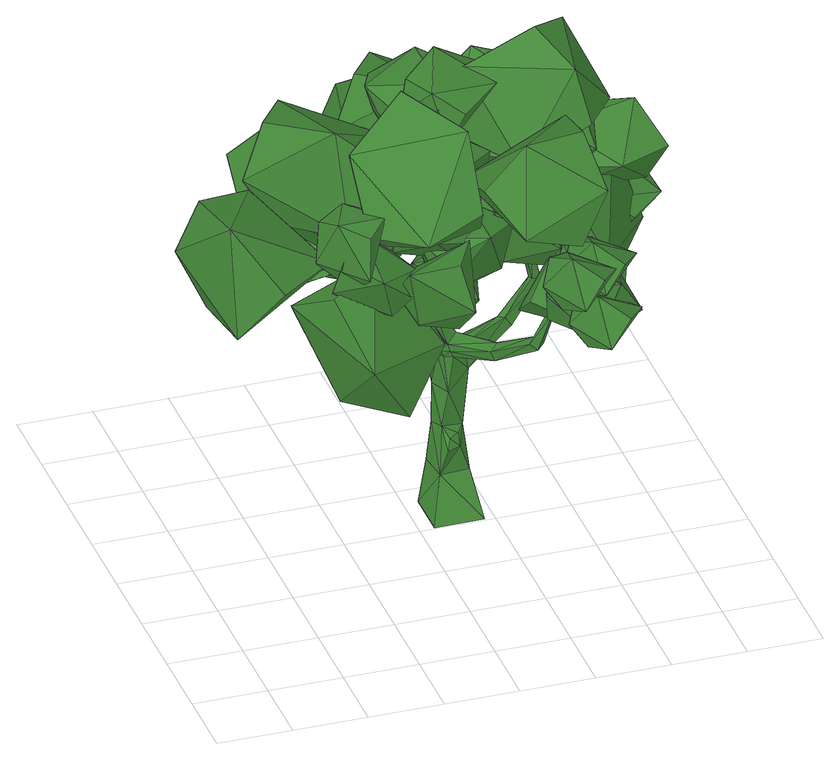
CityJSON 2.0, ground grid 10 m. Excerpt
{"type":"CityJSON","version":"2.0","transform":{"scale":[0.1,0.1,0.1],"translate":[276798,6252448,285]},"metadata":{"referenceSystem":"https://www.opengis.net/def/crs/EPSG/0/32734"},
"CityObjects":{
"tree1":{"type":"SolitaryVegetationObject","attributes":{"height":2.1,"width":0.2,"group":"standard","type":"broadleaf","footprint":[263881.22,6242698.77],"ground_height":15.43},"geometry":[{"type":"MultiSurface","lod":"2","boundaries":[[[0,1,2]],[[3,4,5]],[[0,6,7]],[[8,9,6]],[[9,10,11]],[[3,12,13]],[[2,8,0]],[[14,15,8]],[[15,16,10]],[[17,18,19]],[[2,20,14]],[[20,21,14]],[[22,16,21]],[[23,24,25]],[[7,20,1]],[[22,26,9]],[[9,23,22]],[[11,27,23]],[[28,29,30]],[[25,31,32]],[[33,34,35]],[[5,36,37]],[[38,39,40]],[[34,41,35]],[[28,38,34]],[[31,41,29]],[[39,42,43]],[[41,44,29]],[[29,39,30]],[[41,40,45]],[[46,42,47]],[[40,47,45]],[[39,46,40]],[[44,47,42]],[[48,49,50]],[[11,48,51]],[[11,12,3]],[[10,13,48]],[[52,53,54]],[[51,50,55]],[[12,55,52]],[[12,49,13]],[[56,57,58]],[[52,59,49]],[[49,56,50]],[[55,56,53]],[[60,57,61]],[[53,58,60]],[[53,61,54]],[[54,57,59]],[[62,63,64]],[[19,65,66]],[[67,65,62]],[[17,62,68]],[[10,17,32]],[[10,66,67]],[[16,19,66]],[[32,19,25]],[[64,69,70]],[[68,71,18]],[[18,63,65]],[[68,64,72]],[[70,73,74]],[[72,75,71]],[[63,75,69]],[[64,76,72]],[[73,77,74]],[[76,78,75]],[[75,73,69]],[[76,74,77]],[[79,80,81]],[[22,81,80]],[[9,79,6]],[[20,79,81]],[[82,83,84]],[[33,85,86]],[[33,28,34]],[[87,32,31]],[[33,36,88]],[[86,82,84]],[[27,37,82]],[[89,90,91]],[[82,92,93]],[[84,89,36]],[[37,89,92]],[[94,91,90]],[[89,95,92]],[[83,94,90]],[[93,95,94]],[[86,24,27]],[[86,85,24]],[[85,25,24]],[[5,87,88]],[[5,4,87]],[[4,32,87]],[[0,7,1]],[[0,8,6]],[[8,15,9]],[[9,15,10]],[[13,32,4]],[[4,3,13]],[[2,14,8]],[[14,21,15]],[[15,21,16]],[[17,68,18]],[[2,1,20]],[[20,22,21]],[[22,23,16]],[[25,16,23]],[[23,27,24]],[[7,6,20]],[[22,80,26]],[[9,11,23]],[[11,3,27]],[[28,31,29]],[[25,35,31]],[[35,25,85]],[[85,33,35]],[[37,3,5]],[[5,88,36]],[[38,30,39]],[[34,38,41]],[[28,30,38]],[[31,35,41]],[[39,44,42]],[[41,45,44]],[[29,44,39]],[[41,38,40]],[[46,43,42]],[[40,46,47]],[[39,43,46]],[[44,45,47]],[[48,13,49]],[[11,10,48]],[[11,51,12]],[[10,32,13]],[[52,55,53]],[[51,48,50]],[[12,51,55]],[[12,52,49]],[[56,59,57]],[[52,54,59]],[[49,59,56]],[[55,50,56]],[[60,58,57]],[[53,56,58]],[[53,60,61]],[[54,61,57]],[[62,65,63]],[[19,18,65]],[[67,66,65]],[[17,67,62]],[[10,67,17]],[[10,16,66]],[[16,25,19]],[[32,17,19]],[[64,63,69]],[[68,72,71]],[[18,71,63]],[[68,62,64]],[[70,69,73]],[[72,76,75]],[[63,71,75]],[[64,70,76]],[[73,78,77]],[[76,77,78]],[[75,78,73]],[[76,70,74]],[[79,26,80]],[[22,20,81]],[[9,26,79]],[[20,6,79]],[[82,93,83]],[[33,88,28]],[[28,88,31]],[[88,87,31]],[[33,84,36]],[[84,33,86]],[[86,27,82]],[[27,3,37]],[[89,83,90]],[[82,37,92]],[[84,83,89]],[[37,36,89]],[[94,95,91]],[[89,91,95]],[[83,93,94]],[[93,92,95]],[[96,97,98]],[[99,100,101]],[[102,103,104]],[[96,98,104]],[[105,106,107]],[[108,109,110]],[[111,112,113]],[[105,107,113]],[[114,115,116]],[[117,118,119]],[[120,121,122]],[[114,116,122]],[[123,124,125]],[[126,127,128]],[[129,130,131]],[[123,125,131]],[[132,133,134]],[[135,136,137]],[[138,139,140]],[[132,134,140]],[[141,142,143]],[[144,145,146]],[[147,148,149]],[[141,143,149]],[[150,151,152]],[[153,154,155]],[[156,157,158]],[[150,152,158]],[[159,160,161]],[[162,163,164]],[[165,166,167]],[[159,161,167]],[[168,169,170]],[[171,172,173]],[[174,175,176]],[[168,170,176]],[[177,178,179]],[[180,181,182]],[[183,184,185]],[[177,179,185]],[[186,187,188]],[[189,190,191]],[[192,193,194]],[[186,188,194]],[[195,196,197]],[[198,199,200]],[[201,202,203]],[[195,197,203]],[[204,205,206]],[[207,208,209]],[[210,211,212]],[[204,206,212]],[[213,214,215]],[[216,217,218]],[[219,220,221]],[[213,215,221]],[[222,223,224]],[[225,226,227]],[[228,229,230]],[[222,224,230]],[[231,232,233]],[[234,235,236]],[[237,238,239]],[[231,233,239]],[[240,241,242]],[[243,244,245]],[[246,247,248]],[[240,242,248]],[[249,250,251]],[[252,253,254]],[[255,256,257]],[[249,251,257]],[[258,259,260]],[[261,262,263]],[[264,265,266]],[[258,260,266]],[[267,268,269]],[[270,271,272]],[[273,274,275]],[[267,269,275]],[[276,277,278]],[[279,280,281]],[[282,283,284]],[[276,278,284]],[[285,286,287]],[[288,289,290]],[[291,292,293]],[[285,287,293]],[[294,295,296]],[[297,298,299]],[[300,301,302]],[[294,296,302]],[[303,304,305]],[[306,307,308]],[[309,310,311]],[[303,305,311]],[[312,313,314]],[[315,316,317]],[[318,319,320]],[[312,314,320]],[[321,322,323]],[[324,325,326]],[[327,328,329]],[[321,323,329]],[[330,331,332]],[[333,334,335]],[[336,337,338]],[[330,332,338]],[[339,340,341]],[[342,343,344]],[[345,346,347]],[[339,341,347]],[[348,349,350]],[[351,352,353]],[[354,355,356]],[[348,350,356]],[[357,358,359]],[[360,361,362]],[[363,364,365]],[[357,359,365]],[[366,367,368]],[[369,370,371]],[[372,373,374]],[[366,368,374]],[[375,376,377]],[[378,379,380]],[[381,382,383]],[[375,377,383]],[[384,385,386]],[[387,388,389]],[[390,391,392]],[[384,386,392]],[[393,394,395]],[[396,397,398]],[[399,400,401]],[[393,395,401]],[[402,403,404]],[[405,406,407]],[[408,409,410]],[[402,404,410]],[[411,412,413]],[[414,415,416]],[[417,418,419]],[[411,413,419]],[[419,416,417]],[[419,413,416]],[[413,414,416]],[[419,412,411]],[[419,418,412]],[[418,420,412]],[[416,418,417]],[[416,415,418]],[[415,420,418]],[[413,415,414]],[[413,412,415]],[[412,420,415]],[[410,407,408]],[[410,404,407]],[[404,405,407]],[[410,403,402]],[[410,409,403]],[[409,421,403]],[[407,409,408]],[[407,406,409]],[[406,421,409]],[[404,406,405]],[[404,403,406]],[[403,421,406]],[[401,398,399]],[[401,395,398]],[[395,396,398]],[[401,394,393]],[[401,400,394]],[[400,422,394]],[[398,400,399]],[[398,397,400]],[[397,422,400]],[[395,397,396]],[[395,394,397]],[[394,422,397]],[[392,389,390]],[[392,386,389]],[[386,387,389]],[[392,385,384]],[[392,391,385]],[[391,423,385]],[[389,391,390]],[[389,388,391]],[[388,423,391]],[[386,388,387]],[[386,385,388]],[[385,423,388]],[[383,380,381]],[[383,377,380]],[[377,378,380]],[[383,376,375]],[[383,382,376]],[[382,424,376]],[[380,382,381]],[[380,379,382]],[[379,424,382]],[[377,379,378]],[[377,376,379]],[[376,424,379]],[[374,371,372]],[[374,368,371]],[[368,369,371]],[[374,367,366]],[[374,373,367]],[[373,425,367]],[[371,373,372]],[[371,370,373]],[[370,425,373]],[[368,370,369]],[[368,367,370]],[[367,425,370]],[[365,362,363]],[[365,359,362]],[[359,360,362]],[[365,358,357]],[[365,364,358]],[[364,426,358]],[[362,364,363]],[[362,361,364]],[[361,426,364]],[[359,361,360]],[[359,358,361]],[[358,426,361]],[[356,353,354]],[[356,350,353]],[[350,351,353]],[[356,349,348]],[[356,355,349]],[[355,427,349]],[[353,355,354]],[[353,352,355]],[[352,427,355]],[[350,352,351]],[[350,349,352]],[[349,427,352]],[[347,344,345]],[[347,341,344]],[[341,342,344]],[[347,340,339]],[[347,346,340]],[[346,428,340]],[[344,346,345]],[[344,343,346]],[[343,428,346]],[[341,343,342]],[[341,340,343]],[[340,428,343]],[[338,335,336]],[[338,332,335]],[[332,333,335]],[[338,331,330]],[[338,337,331]],[[337,429,331]],[[335,337,336]],[[335,334,337]],[[334,429,337]],[[332,334,333]],[[332,331,334]],[[331,429,334]],[[329,326,327]],[[329,323,326]],[[323,324,326]],[[329,322,321]],[[329,328,322]],[[328,430,322]],[[326,328,327]],[[326,325,328]],[[325,430,328]],[[323,325,324]],[[323,322,325]],[[322,430,325]],[[320,317,318]],[[320,314,317]],[[314,315,317]],[[320,313,312]],[[320,319,313]],[[319,431,313]],[[317,319,318]],[[317,316,319]],[[316,431,319]],[[314,316,315]],[[314,313,316]],[[313,431,316]],[[311,308,309]],[[311,305,308]],[[305,306,308]],[[311,304,303]],[[311,310,304]],[[310,432,304]],[[308,310,309]],[[308,307,310]],[[307,432,310]],[[305,307,306]],[[305,304,307]],[[304,432,307]],[[302,299,300]],[[302,296,299]],[[296,297,299]],[[302,295,294]],[[302,301,295]],[[301,433,295]],[[299,301,300]],[[299,298,301]],[[298,433,301]],[[296,298,297]],[[296,295,298]],[[295,433,298]],[[293,290,291]],[[293,287,290]],[[287,288,290]],[[293,286,285]],[[293,292,286]],[[292,434,286]],[[290,292,291]],[[290,289,292]],[[289,434,292]],[[287,289,288]],[[287,286,289]],[[286,434,289]],[[284,281,282]],[[284,278,281]],[[278,279,281]],[[284,277,276]],[[284,283,277]],[[283,435,277]],[[281,283,282]],[[281,280,283]],[[280,435,283]],[[278,280,279]],[[278,277,280]],[[277,435,280]],[[275,272,273]],[[275,269,272]],[[269,270,272]],[[275,268,267]],[[275,274,268]],[[274,436,268]],[[272,274,273]],[[272,271,274]],[[271,436,274]],[[269,271,270]],[[269,268,271]],[[268,436,271]],[[266,263,264]],[[266,260,263]],[[260,261,263]],[[266,259,258]],[[266,265,259]],[[265,437,259]],[[263,265,264]],[[263,262,265]],[[262,437,265]],[[260,262,261]],[[260,259,262]],[[259,437,262]],[[257,254,255]],[[257,251,254]],[[251,252,254]],[[257,250,249]],[[257,256,250]],[[256,438,250]],[[254,256,255]],[[254,253,256]],[[253,438,256]],[[251,253,252]],[[251,250,253]],[[250,438,253]],[[248,245,246]],[[248,242,245]],[[242,243,245]],[[248,241,240]],[[248,247,241]],[[247,439,241]],[[245,247,246]],[[245,244,247]],[[244,439,247]],[[242,244,243]],[[242,241,244]],[[241,439,244]],[[239,236,237]],[[239,233,236]],[[233,234,236]],[[239,232,231]],[[239,238,232]],[[238,440,232]],[[236,238,237]],[[236,235,238]],[[235,440,238]],[[233,235,234]],[[233,232,235]],[[232,440,235]],[[230,227,228]],[[230,224,227]],[[224,225,227]],[[230,223,222]],[[230,229,223]],[[229,441,223]],[[227,229,228]],[[227,226,229]],[[226,441,229]],[[224,226,225]],[[224,223,226]],[[223,441,226]],[[221,218,219]],[[221,215,218]],[[215,216,218]],[[221,214,213]],[[221,220,214]],[[220,442,214]],[[218,220,219]],[[218,217,220]],[[217,442,220]],[[215,217,216]],[[215,214,217]],[[214,442,217]],[[212,209,210]],[[212,206,209]],[[206,207,209]],[[212,205,204]],[[212,211,205]],[[211,443,205]],[[209,211,210]],[[209,208,211]],[[208,443,211]],[[206,208,207]],[[206,205,208]],[[205,443,208]],[[203,200,201]],[[203,197,200]],[[197,198,200]],[[203,196,195]],[[203,202,196]],[[202,444,196]],[[200,202,201]],[[200,199,202]],[[199,444,202]],[[197,199,198]],[[197,196,199]],[[196,444,199]],[[194,191,192]],[[194,188,191]],[[188,189,191]],[[194,187,186]],[[194,193,187]],[[193,445,187]],[[191,193,192]],[[191,190,193]],[[190,445,193]],[[188,190,189]],[[188,187,190]],[[187,445,190]],[[185,182,183]],[[185,179,182]],[[179,180,182]],[[185,178,177]],[[185,184,178]],[[184,446,178]],[[182,184,183]],[[182,181,184]],[[181,446,184]],[[179,181,180]],[[179,178,181]],[[178,446,181]],[[176,173,174]],[[176,170,173]],[[170,171,173]],[[176,169,168]],[[176,175,169]],[[175,447,169]],[[173,175,174]],[[173,172,175]],[[172,447,175]],[[170,172,171]],[[170,169,172]],[[169,447,172]],[[167,164,165]],[[167,161,164]],[[161,162,164]],[[167,160,159]],[[167,166,160]],[[166,448,160]],[[164,166,165]],[[164,163,166]],[[163,448,166]],[[161,163,162]],[[161,160,163]],[[160,448,163]],[[158,155,156]],[[158,152,155]],[[152,153,155]],[[158,151,150]],[[158,157,151]],[[157,449,151]],[[155,157,156]],[[155,154,157]],[[154,449,157]],[[152,154,153]],[[152,151,154]],[[151,449,154]],[[149,146,147]],[[149,143,146]],[[143,144,146]],[[149,142,141]],[[149,148,142]],[[148,450,142]],[[146,148,147]],[[146,145,148]],[[145,450,148]],[[143,145,144]],[[143,142,145]],[[142,450,145]],[[140,137,138]],[[140,134,137]],[[134,135,137]],[[140,133,132]],[[140,139,133]],[[139,451,133]],[[137,139,138]],[[137,136,139]],[[136,451,139]],[[134,136,135]],[[134,133,136]],[[133,451,136]],[[131,128,129]],[[131,125,128]],[[125,126,128]],[[131,124,123]],[[131,130,124]],[[130,452,124]],[[128,130,129]],[[128,127,130]],[[127,452,130]],[[125,127,126]],[[125,124,127]],[[124,452,127]],[[122,119,120]],[[122,116,119]],[[116,117,119]],[[122,115,114]],[[122,121,115]],[[121,453,115]],[[119,121,120]],[[119,118,121]],[[118,453,121]],[[116,118,117]],[[116,115,118]],[[115,453,118]],[[113,110,111]],[[113,107,110]],[[107,108,110]],[[113,106,105]],[[113,112,106]],[[112,454,106]],[[110,112,111]],[[110,109,112]],[[109,454,112]],[[107,109,108]],[[107,106,109]],[[106,454,109]],[[104,101,102]],[[104,98,101]],[[98,99,101]],[[104,97,96]],[[104,103,97]],[[103,455,97]],[[101,103,102]],[[101,100,103]],[[100,455,103]],[[98,100,99]],[[98,97,100]],[[97,455,100]]]}]}
},
"vertices":[
[386,369,2],[320,303,2],[320,369,2],[368,333,245],[363,345,245],[364,333,256],[375,331,62],[386,303,2],[371,376,61],[371,347,120],[360,357,208],[374,332,210],[432,361,256],[426,373,252],[331,371,61],[363,372,121],[334,358,181],[350,392,235],[332,442,276],[340,386,232],[335,328,62],[335,364,121],[340,337,128],[347,329,181],[340,326,237],[335,337,235],[360,331,118],[350,318,239],[322,335,322],[257,346,402],[261,335,409],[314,348,317],[354,353,241],[342,318,259],[311,324,315],[302,338,310],[394,278,275],[402,278,260],[257,326,399],[153,335,387],[151,328,378],[253,337,392],[97,339,419],[99,336,421],[152,344,381],[150,337,371],[97,333,418],[95,336,416],[435,375,239],[467,374,302],[479,376,298],[441,363,241],[469,365,305],[464,354,362],[453,352,366],[481,366,300],[462,362,361],[510,366,407],[513,366,405],[452,361,364],[513,364,406],[511,363,408],[353,454,258],[326,494,263],[345,496,263],[328,450,256],[339,395,208],[354,395,218],[346,444,278],[331,528,244],[348,530,244],[329,498,278],[340,500,279],[329,577,269],[338,578,270],[333,533,258],[343,534,258],[335,575,277],[330,574,276],[361,323,103],[346,321,117],[342,314,104],[388,267,256],[417,217,304],[382,267,270],[336,326,246],[345,317,249],[357,343,254],[358,332,266],[426,228,307],[434,194,363],[438,199,364],[437,223,298],[426,212,296],[439,190,361],[444,195,362],[594,392,444],[560,320,515],[611,353,374],[561,304,332],[525,228,399],[501,359,323],[462,399,382],[423,327,451],[529,432,415],[163,385,419],[175,279,434],[113,396,356],[39,364,346],[46,258,358],[8,395,415],[36,384,491],[43,279,508],[111,412,476],[250,219,444],[284,152,368],[193,267,411],[125,243,373],[154,177,294],[96,198,434],[133,136,472],[163,65,397],[200,178,494],[467,155,644],[477,255,608],[387,138,648],[333,143,588],[337,243,549],[372,94,536],[449,103,509],[458,201,467],[483,104,583],[316,98,584],[312,145,680],[240,83,559],[179,138,553],[169,187,648],[219,188,503],[291,224,515],[285,277,608],[332,155,528],[467,253,343],[402,216,358],[491,267,394],[504,231,438],[441,193,456],[538,196,406],[523,167,358],[460,126,374],[507,214,328],[535,389,538],[600,352,553],[536,403,482],[543,367,436],[608,329,448],[499,331,450],[492,302,500],[555,262,513],[493,349,534],[188,375,419],[110,447,434],[233,400,356],[269,472,346],[194,548,358],[313,469,415],[284,459,491],[210,534,508],[245,389,476],[254,594,419],[314,682,434],[285,553,356],[362,528,346],[426,613,358],[365,485,415],[351,511,491],[415,596,508],[276,539,476],[480,374,466],[381,413,481],[513,413,403],[521,493,393],[424,537,405],[562,506,462],[539,486,538],[443,530,555],[528,407,523],[372,555,506],[445,479,521],[326,534,442],[285,463,433],[355,383,444],[242,469,502],[271,478,577],[341,398,595],[314,545,562],[231,493,498],[304,416,513],[184,471,435],[144,401,425],[214,321,437],[101,407,494],[130,415,570],[199,335,587],[173,483,555],[465,344,688],[376,362,636],[498,280,656],[516,268,579],[429,284,524],[561,332,572],[541,407,587],[456,428,531],[519,395,662],[311,655,366],[222,622,323],[344,593,403],[362,523,371],[276,485,327],[408,552,313],[387,605,258],[302,570,210],[365,661,309],[299,356,636],[350,398,649],[291,356,585],[326,347,548],[378,389,558],[339,301,565],[357,289,612],[411,329,624],[318,308,638],[358,340,456],[409,382,469],[350,341,406],[384,332,369],[436,373,378],[398,285,386],[416,273,432],[469,313,444],[376,292,458],[259,440,452],[310,482,465],[250,440,402],[285,431,365],[337,472,374],[299,384,382],[317,373,428],[370,412,440],[277,392,455],[247,485,361],[305,499,391],[227,529,344],[249,564,313],[308,581,342],[259,531,275],[286,487,278],[346,501,305],[257,466,314],[281,357,595],[343,356,620],[260,402,606],[280,448,594],[343,451,619],[284,440,544],[309,402,520],[372,403,542],[284,364,544],[281,148,491],[343,147,516],[260,194,502],[280,240,490],[343,242,515],[284,232,440],[309,194,416],[372,194,438],[284,155,441],[281,242,539],[343,241,564],[260,288,550],[280,334,538],[343,337,563],[284,326,488],[309,288,464],[372,288,487],[284,250,489],[213,135,468],[217,90,518],[249,171,476],[299,164,484],[306,121,535],[308,138,440],[284,95,424],[291,49,473],[237,114,427],[451,372,522],[454,327,573],[486,408,531],[536,401,539],[543,358,590],[545,376,495],[522,333,479],[528,287,528],[474,351,482],[232,313,552],[235,269,603],[267,349,561],[317,342,568],[324,299,619],[326,317,525],[302,274,509],[309,228,558],[255,293,511],[272,302,376],[276,258,426],[308,338,384],[358,332,392],[365,288,443],[367,306,348],[343,263,332],[350,217,381],[296,282,334],[363,250,465],[367,205,515],[398,286,473],[449,279,481],[456,236,532],[457,254,437],[434,211,421],[441,165,470],[386,229,424],[239,465,370],[243,421,420],[274,502,378],[324,495,386],[331,451,437],[333,469,342],[310,426,326],[316,380,375],[262,445,329],[466,206,432],[524,180,410],[430,193,398],[418,146,382],[474,118,358],[409,126,429],[441,125,468],[498,96,448],[449,176,470],[447,148,490],[463,106,510],[477,169,480],[506,158,458],[525,116,477],[485,148,428],[456,124,427],[473,80,445],[436,140,454],[447,125,423],[463,83,444],[477,146,413],[506,135,392],[525,93,411],[485,125,361],[456,100,361],[473,57,379],[436,117,388],[398,81,515],[414,39,535],[428,102,505],[457,91,483],[476,49,502],[436,81,453],[407,56,452],[424,13,470],[387,73,479],[321,162,504],[271,141,524],[312,187,468],[283,221,465],[231,201,484],[301,245,498],[308,232,540],[257,213,562],[333,197,530],[226,107,474],[184,91,512],[206,126,439],[176,159,439],[133,145,476],[203,188,461],[222,183,500],[181,169,539],[244,145,490],[588,316,399],[635,351,408],[557,328,428],[540,369,434],[585,405,444],[527,375,392],[552,373,356],[597,409,363],[567,331,362],[545,292,381],[579,319,342],[541,319,416],[526,361,415],[559,391,377],[487,352,396],[481,332,356],[512,360,316],[503,295,367],[170,103,573],[167,96,515],[200,135,581],[201,176,565],[199,173,507],[160,187,579],[122,166,571],[117,162,513],[135,126,586],[159,141,478],[569,373,322],[632,409,410],[142,126,531],[224,173,535],[448,9,514],[497,53,422],[497,76,489],[532,115,392],[300,392,439],[425,176,535],[334,228,445],[293,239,622],[512,298,592],[275,61,538],[389,289,552],[389,195,504],[389,404,608],[354,536,362],[369,479,433],[468,380,437],[410,396,617],[217,539,261],[370,369,533],[280,312,521],[421,375,528],[360,518,489],[421,680,442],[128,553,442],[625,292,512],[398,156,406],[252,232,700],[428,290,518],[218,92,309],[93,211,442],[482,249,494]
]}
